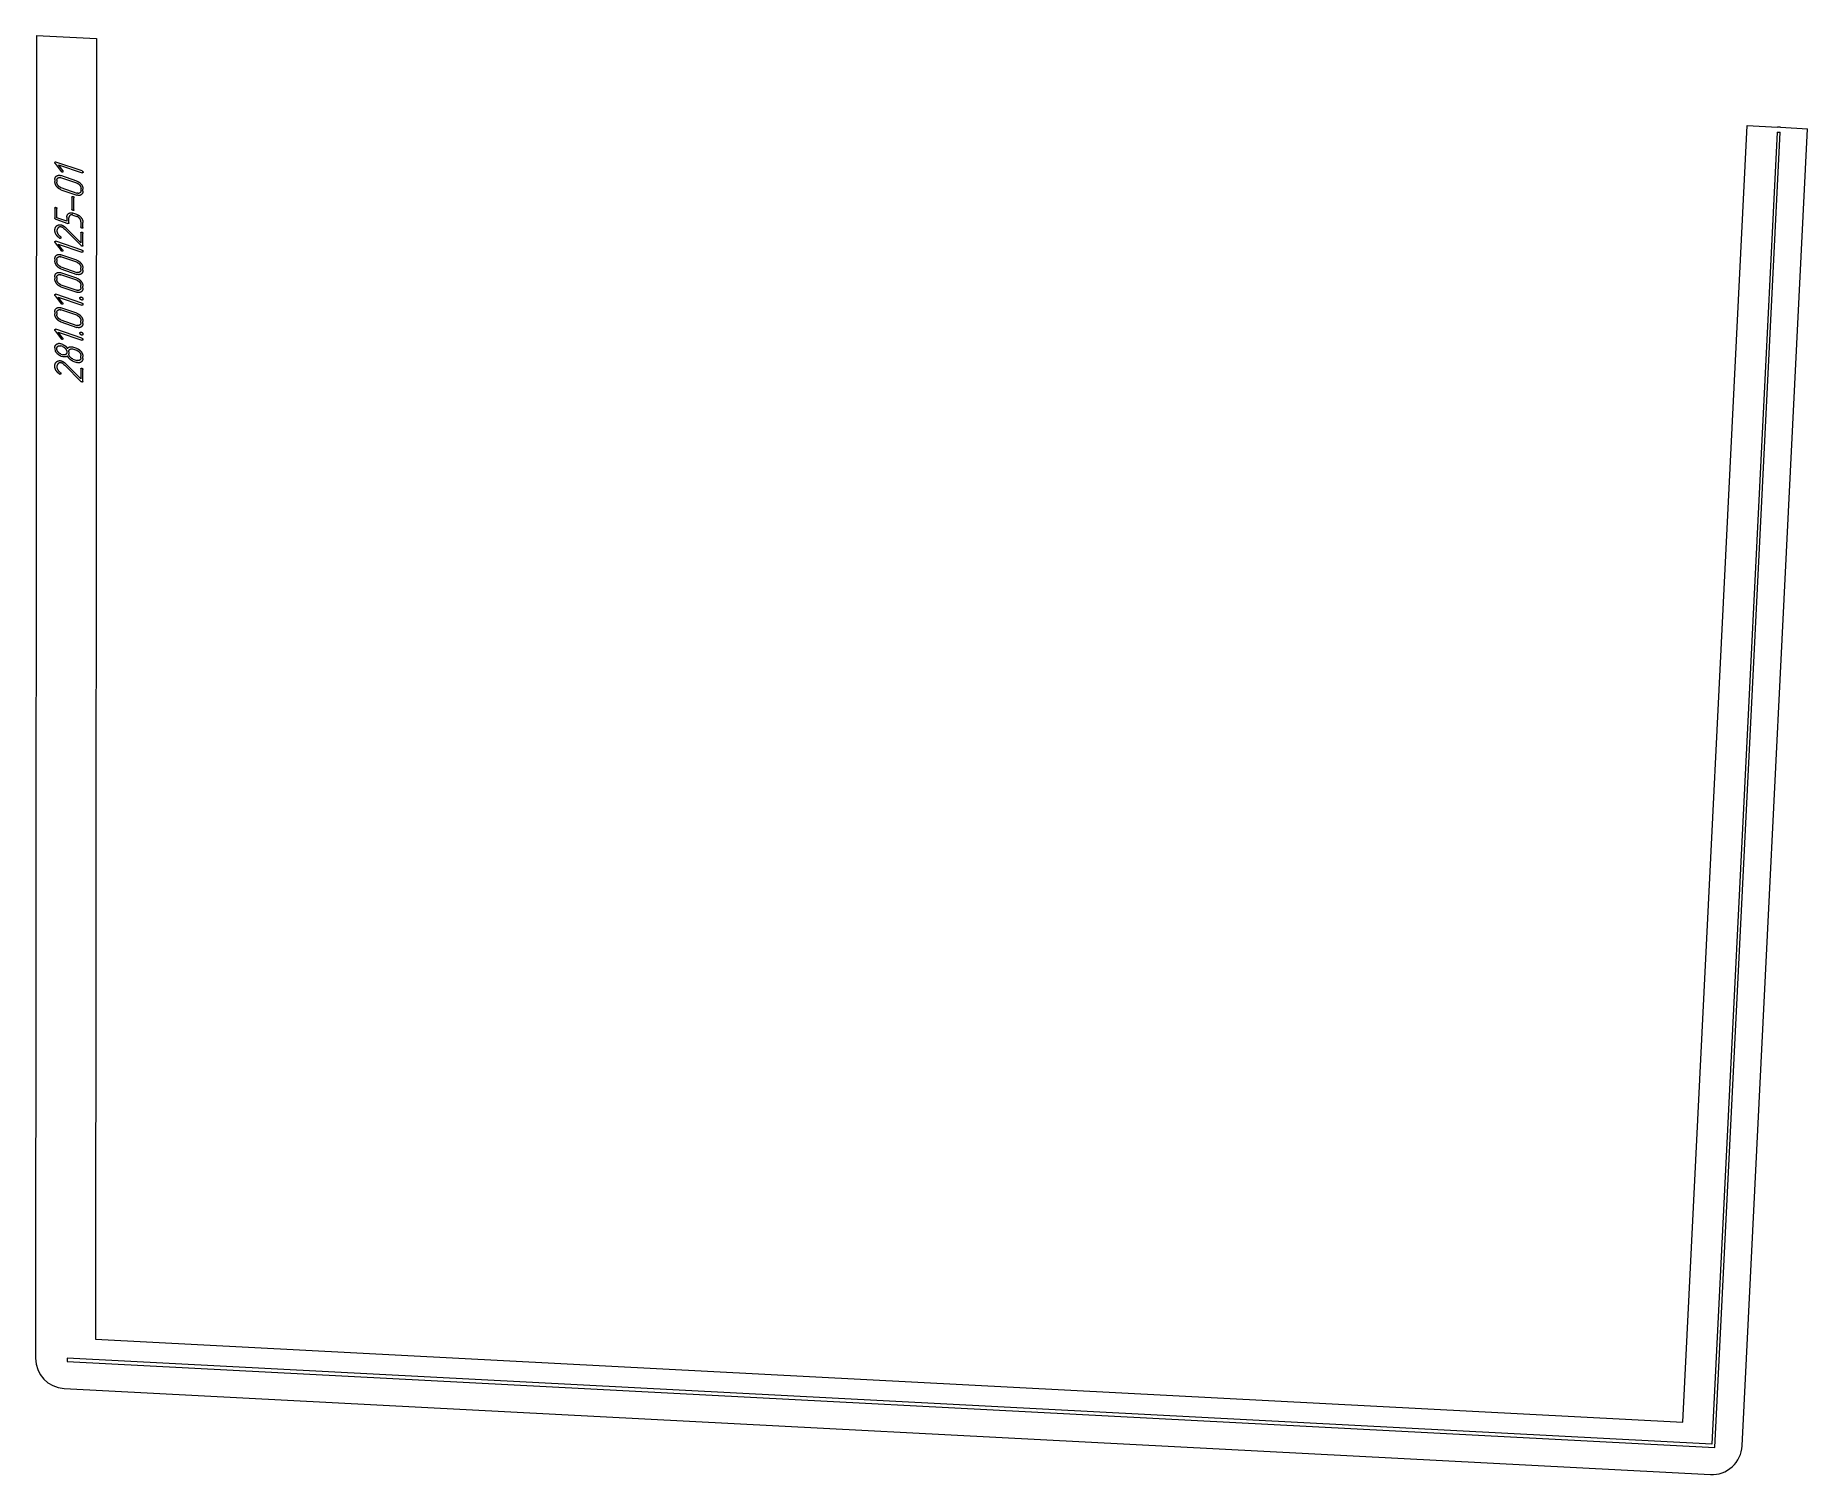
# Model space of a CAD drawing. Header units: millimetres. Extents: x -290 to 1469, y 2 to 1429.
import ezdxf

# ---------------------------------------------------------------- set-up
doc = ezdxf.new("R2010")
doc.units = ezdxf.units.MM
doc.linetypes.add('K5LT_BASIC', pattern=[0])
doc.layers.add('Engraving', color=7, linetype='Continuous')

msp = doc.modelspace()

# ---------------------------------------------------------------- linework, layer by layer
at = {"color": 143, "linetype": 'K5LT_BASIC', "lineweight": 15, "true_color": 0x33acca}
for p, q in [((-289, 1428.8), (-289.9, 116.9)), ((-289, 1428.8), (-229.2, 1425.7)), ((-229.2, 1425.7), (-230.2, 135.8)), ((1344.9, 53.5), (1408.7, 1339.6)), ((1408.7, 1339.6), (1438.7, 1338)), ((1441.7, 1337.8), (1438.7, 1338)), ((1441.7, 1337.8), (1468.7, 1336.4)), ((1403.8, 30), (1468.7, 1336.4)), ((-230.2, 135.8), (1344.9, 53.5)), ((-261.5, 86.9), (1372.3, 1.6))]:
    msp.add_line(p, q, dxfattribs=at)
for centre, start, end in [((-259.9, 116.9), 179.9614, 267.0104), ((1373.8, 31.5), 267.0104, 357.1571)]:
    msp.add_arc(centre, 30, start, end, dxfattribs=at)
at = {"layer": 'Engraving', "color": 143, "linetype": 'K5LT_BASIC', "lineweight": 15, "true_color": 0x33acca}
for p, q in [((1438.5, 1333), (1373.8, 31.5)), ((1376.7, 28.4), (1441.5, 1332.8)), ((1438.5, 1333), (1441.5, 1332.8)), ((-270.3, 1301.9), (-264.3, 1293.9)), ((-243.7, 1294.5), (-269.6, 1303.3)), ((-270.6, 1285.9), (-270.6, 1283.9)), ((-268.6, 1285.2), (-268.6, 1283.2)), ((-267.2, 1300.5), (-243.7, 1292.5)), ((-262.9, 1294.8), (-267.2, 1300.5)), ((-248.7, 1284.4), (-264.6, 1289.8)), ((-248.7, 1282.4), (-264.6, 1287.8)), ((-264.6, 1277.9), (-248.7, 1272.5)), ((-264.6, 1275.9), (-248.7, 1270.5)), ((-253.7, 1268.5), (-253.7, 1256.6)), ((-251.7, 1255.9), (-251.7, 1267.9)), ((-244.7, 1275.1), (-244.7, 1277.1)), ((-242.8, 1274.4), (-242.8, 1276.4)), ((-270.6, 1257.7), (-270.6, 1247.8)), ((-268.6, 1248.1), (-268.6, 1257.1)), ((-258.7, 1248.7), (-258.7, 1244.7)), ((-248.7, 1251.3), (-252.7, 1252.6)), ((-252.7, 1250.7), (-248.7, 1249.3)), ((-269.6, 1246.5), (-257.7, 1242.4)), ((-258.7, 1244.7), (-268.6, 1248.1)), ((-262.3, 1238), (-261.6, 1237.5)), ((-261.6, 1237.5), (-260.9, 1236.8)), ((-260.9, 1236.8), (-244.3, 1220.2)), ((-244.8, 1223.1), (-259.7, 1238.1)), ((-256.7, 1243.1), (-256.7, 1248)), ((-244.8, 1244), (-244.8, 1239)), ((-244.8, 1233.1), (-244.8, 1223.1)), ((-242.8, 1238.3), (-242.8, 1243.3)), ((-242.8, 1220.5), (-242.8, 1232.4)), ((-270.3, 1223.3), (-264.4, 1215.4)), ((-243.8, 1216), (-269.6, 1224.8)), ((-263, 1216.3), (-267.3, 1222)), ((-267.3, 1222), (-243.8, 1214)), ((-265.9, 1227.8), (-265.6, 1227.6)), ((-270.6, 1207.4), (-270.6, 1205.4)), ((-268.7, 1206.7), (-268.7, 1204.7)), ((-248.8, 1205.9), (-264.7, 1211.3)), ((-248.8, 1203.9), (-264.7, 1209.3)), ((-264.7, 1199.4), (-248.8, 1193.9)), ((-264.7, 1197.4), (-248.8, 1191.9)), ((-244.8, 1196.6), (-244.8, 1198.5)), ((-242.8, 1195.9), (-242.8, 1197.9)), ((-270.7, 1189.6), (-270.7, 1187.6)), ((-268.7, 1188.9), (-268.7, 1186.9)), ((-248.8, 1188.1), (-264.7, 1193.5)), ((-248.8, 1186.1), (-264.7, 1191.5)), ((-264.7, 1181.6), (-248.8, 1176.2)), ((-264.7, 1179.6), (-248.8, 1174.2)), ((-244.8, 1178.8), (-244.8, 1180.8)), ((-242.8, 1178.1), (-242.8, 1180.1)), ((-270.4, 1170.7), (-264.4, 1162.8)), ((-243.8, 1163.4), (-269.7, 1172.2)), ((-267.3, 1169.4), (-243.8, 1161.4)), ((-263, 1163.7), (-267.3, 1169.4)), ((-270.7, 1154.8), (-270.7, 1152.8)), ((-268.7, 1154.1), (-268.7, 1152.1)), ((-248.8, 1153.3), (-264.7, 1158.7)), ((-248.8, 1151.3), (-264.7, 1156.7)), ((-264.7, 1146.8), (-248.8, 1141.3)), ((-264.7, 1144.8), (-248.8, 1139.3)), ((-244.8, 1144), (-244.8, 1145.9)), ((-242.8, 1143.3), (-242.8, 1145.3)), ((-270.4, 1135.9), (-264.4, 1127.9)), ((-243.8, 1128.6), (-269.7, 1137.4)), ((-263, 1128.9), (-267.3, 1134.6)), ((-267.3, 1134.6), (-243.8, 1126.6)), ((-270.7, 1118.9), (-270.7, 1118.3)), ((-270.7, 1118.3), (-270.6, 1117.6)), ((-270.6, 1117.6), (-270.3, 1116.5)), ((-266, 1123.2), (-267.1, 1123.3)), ((-265.4, 1123.1), (-266, 1123.2)), ((-264.7, 1122.9), (-265.4, 1123.1)), ((-264.8, 1112.9), (-262.7, 1112.2)), ((-264.8, 1110.9), (-262.7, 1110.3)), ((-262.7, 1122.2), (-264.7, 1122.9)), ((-262.7, 1120.2), (-264.7, 1120.9)), ((-256.8, 1115.2), (-256.8, 1113.2)), ((-248.8, 1118.5), (-252.8, 1119.8)), ((-248.8, 1116.5), (-252.8, 1117.8)), ((-244.8, 1109.1), (-244.8, 1111.1)), ((-242.9, 1108.5), (-242.8, 1110.5)), ((-266, 1093), (-265.6, 1092.8)), ((-262.4, 1103.2), (-261.7, 1102.6)), ((-261.7, 1102.6), (-260.9, 1102)), ((-260.9, 1102), (-244.4, 1085.4)), ((-244.9, 1088.3), (-259.8, 1103.2)), ((-252.8, 1107.9), (-248.8, 1106.5)), ((-252.8, 1105.9), (-248.8, 1104.5)), ((-244.8, 1098.3), (-244.9, 1088.3)), ((-242.9, 1085.7), (-242.9, 1097.6)), ((-258.4, 116.8), (-258.6, 113.8)), ((-258.6, 113.8), (1376.7, 28.4)), ((1373.8, 31.5), (-258.4, 116.8))]:
    msp.add_line(p, q, dxfattribs=at)
for points in [[(-270.6, 1302.6), (-270.6, 1303), (-270.3, 1303.3)], [(-270.3, 1301.9), (-270.6, 1302.2), (-270.6, 1302.6)], [(-270.3, 1303.3), (-270, 1303.5), (-269.6, 1303.3)], [(-270.6, 1285.9), (-270.6, 1288.3), (-268.9, 1289.5)], [(-268.8, 1279), (-270.6, 1281.4), (-270.6, 1283.9)], [(-268.9, 1289.5), (-267.1, 1290.7), (-264.6, 1289.8)], [(-268.6, 1285.2), (-268.6, 1286.9), (-267.4, 1287.6)], [(-267.4, 1287.6), (-266.3, 1288.4), (-264.6, 1287.8)], [(-263.7, 1293.4), (-263.8, 1293.4), (-264.3, 1293.9)], [(-262.9, 1293.4), (-263.2, 1293.2), (-263.7, 1293.4)], [(-262.9, 1294.8), (-262.6, 1294.4), (-262.6, 1294)], [(-262.6, 1294), (-262.6, 1293.6), (-262.9, 1293.4)], [(-248.7, 1284.4), (-246.3, 1283.6), (-244.5, 1281.2)], [(-243.7, 1294.5), (-243.3, 1294.4), (-243, 1294)], [(-243, 1292.6), (-243.2, 1292.4), (-243.7, 1292.5)], [(-243, 1294), (-242.7, 1293.6), (-242.7, 1293.2)], [(-242.7, 1293.2), (-242.7, 1293), (-243, 1292.6)], [(-264.6, 1275.9), (-267, 1276.7), (-268.8, 1279)], [(-267.4, 1280), (-268.6, 1281.6), (-268.6, 1283.2)], [(-264.6, 1277.9), (-266.3, 1278.4), (-267.4, 1280)], [(-253.7, 1268.5), (-253.7, 1268.9), (-253.4, 1269.1)], [(-253.4, 1269.1), (-253.1, 1269.3), (-252.7, 1269.2)], [(-252.7, 1269.2), (-252.3, 1269.1), (-252, 1268.7)], [(-252, 1268.7), (-251.7, 1268.3), (-251.7, 1267.9)], [(-248.7, 1282.4), (-247, 1281.8), (-245.9, 1280.3)], [(-245.9, 1272.7), (-247.1, 1271.9), (-248.7, 1272.5)], [(-244.5, 1270.9), (-246.2, 1269.6), (-248.7, 1270.5)], [(-245.9, 1280.3), (-244.7, 1278.7), (-244.7, 1277.1)], [(-244.7, 1275.1), (-244.7, 1273.5), (-245.9, 1272.7)], [(-244.5, 1281.2), (-242.7, 1278.9), (-242.8, 1276.4)], [(-242.8, 1274.4), (-242.8, 1272.1), (-244.5, 1270.9)], [(-270.6, 1257.7), (-270.6, 1258.1), (-270.3, 1258.3)], [(-270.3, 1258.3), (-270, 1258.5), (-269.6, 1258.4)], [(-269.6, 1258.4), (-269.3, 1258.3), (-268.9, 1257.9)], [(-268.9, 1257.9), (-268.6, 1257.5), (-268.6, 1257.1)], [(-258.7, 1248.7), (-258.7, 1251.2), (-256.9, 1252.3)], [(-256.9, 1252.3), (-255.2, 1253.5), (-252.7, 1252.6)], [(-255.5, 1250.5), (-256.7, 1249.7), (-256.7, 1248)], [(-252.7, 1250.7), (-254.4, 1251.2), (-255.5, 1250.5)], [(-253.3, 1255.7), (-253.7, 1256.1), (-253.7, 1256.6)], [(-252.7, 1255.3), (-252.9, 1255.4), (-253.3, 1255.7)], [(-252, 1255.3), (-252.3, 1255.1), (-252.7, 1255.3)], [(-251.7, 1255.9), (-251.7, 1255.5), (-252, 1255.3)], [(-248.7, 1251.3), (-246.3, 1250.5), (-244.5, 1248.1)], [(-245.9, 1247.2), (-247.1, 1248.7), (-248.7, 1249.3)], [(-269.6, 1246.5), (-270.6, 1246.8), (-270.6, 1247.8)], [(-270.6, 1235.7), (-270.6, 1238.5), (-268.7, 1240.1)], [(-269.6, 1231.7), (-270.6, 1233.6), (-270.6, 1235.7)], [(-265.9, 1227.8), (-268.3, 1229.5), (-269.6, 1231.7)], [(-268.7, 1240.1), (-266.6, 1241.8), (-263.8, 1240.8)], [(-268.2, 1236.9), (-268.6, 1236.1), (-268.6, 1235.1)], [(-268.6, 1235.1), (-268.6, 1233.7), (-267.9, 1232.3)], [(-267.2, 1238.3), (-267.8, 1237.8), (-268.2, 1236.9)], [(-267.9, 1232.3), (-267.1, 1230.8), (-265.2, 1229.5)], [(-263.8, 1238.7), (-265.8, 1239.4), (-267.2, 1238.3)], [(-263.8, 1240.8), (-262.8, 1240.5), (-261.9, 1239.8)], [(-262.3, 1238), (-263, 1238.5), (-263.8, 1238.7)], [(-261.9, 1239.8), (-261, 1239.2), (-259.7, 1238.1)], [(-256.7, 1243.1), (-256.7, 1242.1), (-257.7, 1242.4)], [(-244.8, 1244), (-244.8, 1245.6), (-245.9, 1247.2)], [(-244.4, 1238.1), (-244.8, 1238.5), (-244.8, 1239)], [(-244.8, 1233.1), (-244.8, 1233.5), (-244.5, 1233.7)], [(-244.5, 1248.1), (-242.8, 1245.8), (-242.8, 1243.3)], [(-244.5, 1233.7), (-244.1, 1233.9), (-243.8, 1233.8)], [(-243.8, 1237.7), (-244, 1237.7), (-244.4, 1238.1)], [(-243.1, 1237.7), (-243.4, 1237.5), (-243.8, 1237.7)], [(-243.8, 1233.8), (-243.4, 1233.7), (-243.1, 1233.3)], [(-242.8, 1238.3), (-242.8, 1237.9), (-243.1, 1237.7)], [(-243.1, 1233.3), (-242.8, 1232.9), (-242.8, 1232.4)], [(-270.6, 1224.1), (-270.6, 1224.5), (-270.3, 1224.7)], [(-270.3, 1223.3), (-270.6, 1223.7), (-270.6, 1224.1)], [(-270.3, 1224.7), (-270.1, 1224.9), (-269.6, 1224.8)], [(-264.9, 1227.7), (-265.1, 1227.5), (-265.6, 1227.6)], [(-265.2, 1229.5), (-264.9, 1229.2), (-264.8, 1229)], [(-264.6, 1228.3), (-264.6, 1227.9), (-264.9, 1227.7)], [(-264.8, 1229), (-264.6, 1228.7), (-264.6, 1228.3)], [(-263.7, 1214.8), (-263.9, 1214.9), (-264.4, 1215.4)], [(-263, 1214.9), (-263.3, 1214.7), (-263.7, 1214.8)], [(-263, 1216.3), (-262.7, 1215.9), (-262.7, 1215.5)], [(-262.7, 1215.5), (-262.7, 1215.1), (-263, 1214.9)], [(-243.9, 1219.9), (-244.1, 1220), (-244.3, 1220.2)], [(-243.1, 1220), (-243.4, 1219.8), (-243.9, 1219.9)], [(-243.8, 1216), (-243.3, 1215.8), (-243, 1215.5)], [(-243, 1214), (-243.3, 1213.8), (-243.8, 1214)], [(-242.8, 1220.5), (-242.8, 1220.2), (-243.1, 1220)], [(-243, 1215.5), (-242.8, 1215.1), (-242.8, 1214.7)], [(-242.8, 1214.7), (-242.8, 1214.5), (-243, 1214)], [(-270.6, 1207.4), (-270.6, 1209.8), (-268.9, 1211)], [(-268.9, 1200.5), (-270.6, 1202.9), (-270.6, 1205.4)], [(-268.9, 1211), (-267.2, 1212.2), (-264.7, 1211.3)], [(-264.7, 1197.4), (-267.1, 1198.2), (-268.9, 1200.5)], [(-268.7, 1206.7), (-268.7, 1208.3), (-267.5, 1209.1)], [(-267.5, 1201.5), (-268.7, 1203), (-268.7, 1204.7)], [(-267.5, 1209.1), (-266.3, 1209.9), (-264.7, 1209.3)], [(-264.7, 1199.4), (-266.3, 1199.9), (-267.5, 1201.5)], [(-248.8, 1205.9), (-246.3, 1205.1), (-244.6, 1202.7)], [(-248.8, 1203.9), (-247.1, 1203.3), (-245.9, 1201.7)], [(-244.8, 1196.6), (-244.8, 1195), (-246, 1194.2)], [(-245.9, 1201.7), (-244.8, 1200.2), (-244.8, 1198.5)], [(-244.6, 1202.7), (-242.8, 1200.4), (-242.8, 1197.9)], [(-242.8, 1195.9), (-242.8, 1193.6), (-244.5, 1192.3)], [(-270.7, 1189.6), (-270.7, 1192), (-268.9, 1193.2)], [(-268.9, 1182.7), (-270.7, 1185.1), (-270.7, 1187.6)], [(-268.9, 1193.2), (-267.2, 1194.4), (-264.7, 1193.5)], [(-264.7, 1179.6), (-267.1, 1180.4), (-268.9, 1182.7)], [(-268.7, 1188.9), (-268.7, 1190.5), (-267.5, 1191.3)], [(-267.5, 1183.7), (-268.7, 1185.3), (-268.7, 1186.9)], [(-267.5, 1191.3), (-266.3, 1192.1), (-264.7, 1191.5)], [(-264.7, 1181.6), (-266.3, 1182.1), (-267.5, 1183.7)], [(-246, 1194.2), (-247.2, 1193.4), (-248.8, 1193.9)], [(-244.5, 1192.3), (-246.3, 1191.1), (-248.8, 1191.9)], [(-248.8, 1188.1), (-246.3, 1187.3), (-244.6, 1184.9)], [(-248.8, 1186.1), (-247.1, 1185.5), (-245.9, 1184)], [(-244.8, 1178.8), (-244.8, 1177.2), (-246, 1176.4)], [(-245.9, 1184), (-244.8, 1182.4), (-244.8, 1180.8)], [(-244.6, 1184.9), (-242.8, 1182.6), (-242.8, 1180.1)], [(-270.6, 1171.5), (-270.6, 1171.9), (-270.4, 1172.1)], [(-270.4, 1170.7), (-270.6, 1171.1), (-270.6, 1171.5)], [(-270.4, 1172.1), (-270.1, 1172.3), (-269.7, 1172.2)], [(-263.7, 1162.2), (-263.9, 1162.3), (-264.4, 1162.8)], [(-263, 1162.3), (-263.3, 1162.1), (-263.7, 1162.2)], [(-263, 1163.7), (-262.7, 1163.3), (-262.7, 1162.9)], [(-262.7, 1162.9), (-262.7, 1162.5), (-263, 1162.3)], [(-246, 1176.4), (-247.2, 1175.6), (-248.8, 1176.2)], [(-244.5, 1174.6), (-246.3, 1173.3), (-248.8, 1174.2)], [(-245.8, 1168.5), (-245.8, 1169), (-245.3, 1169.3)], [(-245.2, 1167.2), (-245.8, 1167.7), (-245.8, 1168.5)], [(-245.3, 1169.3), (-244.8, 1169.6), (-244.3, 1169.4)], [(-244.3, 1166.5), (-244.6, 1166.6), (-245.2, 1167.2)], [(-242.8, 1178.1), (-242.8, 1175.8), (-244.5, 1174.6)], [(-244.3, 1169.4), (-243.8, 1169.3), (-243.3, 1168.7)], [(-243.2, 1166.5), (-243.7, 1166.3), (-244.3, 1166.5)], [(-243.8, 1163.4), (-243.3, 1163.2), (-243.1, 1162.9)], [(-243.1, 1161.4), (-243.3, 1161.2), (-243.8, 1161.4)], [(-243.3, 1168.7), (-242.8, 1168.2), (-242.8, 1167.4)], [(-242.8, 1167.4), (-242.8, 1166.7), (-243.2, 1166.5)], [(-243.1, 1162.9), (-242.8, 1162.5), (-242.8, 1162.1)], [(-242.8, 1162.1), (-242.8, 1161.9), (-243.1, 1161.4)], [(-270.7, 1154.8), (-270.7, 1157.2), (-268.9, 1158.4)], [(-268.9, 1147.9), (-270.7, 1150.3), (-270.7, 1152.8)], [(-268.9, 1158.4), (-267.2, 1159.6), (-264.7, 1158.7)], [(-264.7, 1144.8), (-267.1, 1145.6), (-268.9, 1147.9)], [(-268.7, 1154.1), (-268.7, 1155.7), (-267.5, 1156.5)], [(-267.5, 1148.9), (-268.7, 1150.4), (-268.7, 1152.1)], [(-267.5, 1156.5), (-266.3, 1157.3), (-264.7, 1156.7)], [(-264.7, 1146.8), (-266.4, 1147.3), (-267.5, 1148.9)], [(-248.8, 1153.3), (-246.3, 1152.5), (-244.6, 1150.1)], [(-248.8, 1151.3), (-247.1, 1150.7), (-246, 1149.1)], [(-246, 1149.1), (-244.8, 1147.6), (-244.8, 1145.9)], [(-244.8, 1144), (-244.8, 1142.4), (-246, 1141.6)], [(-244.6, 1150.1), (-242.8, 1147.8), (-242.8, 1145.3)], [(-242.8, 1143.3), (-242.8, 1141), (-244.6, 1139.7)], [(-270.7, 1136.7), (-270.7, 1137.1), (-270.4, 1137.3)], [(-270.4, 1135.9), (-270.7, 1136.3), (-270.7, 1136.7)], [(-270.4, 1137.3), (-270.1, 1137.5), (-269.7, 1137.4)], [(-263.7, 1127.4), (-263.9, 1127.5), (-264.4, 1127.9)], [(-263, 1127.5), (-263.3, 1127.3), (-263.7, 1127.4)], [(-263, 1128.9), (-262.7, 1128.5), (-262.7, 1128.1)], [(-262.7, 1128.1), (-262.7, 1127.7), (-263, 1127.5)], [(-246, 1141.6), (-247.2, 1140.8), (-248.8, 1141.3)], [(-244.6, 1139.7), (-246.3, 1138.5), (-248.8, 1139.3)], [(-245.8, 1133.6), (-245.8, 1134.2), (-245.3, 1134.5)], [(-245.2, 1132.3), (-245.8, 1132.9), (-245.8, 1133.6)], [(-245.3, 1134.5), (-244.9, 1134.8), (-244.3, 1134.6)], [(-244.3, 1131.6), (-244.7, 1131.8), (-245.2, 1132.3)], [(-244.3, 1134.6), (-243.8, 1134.4), (-243.3, 1133.9)], [(-243.3, 1131.7), (-243.7, 1131.4), (-244.3, 1131.6)], [(-243.8, 1128.6), (-243.4, 1128.4), (-243.1, 1128)], [(-243.1, 1126.6), (-243.3, 1126.4), (-243.8, 1126.6)], [(-243.3, 1133.9), (-242.8, 1133.3), (-242.8, 1132.6)], [(-242.8, 1132.6), (-242.8, 1131.9), (-243.3, 1131.7)], [(-243.1, 1128), (-242.8, 1127.7), (-242.8, 1127.2)], [(-242.8, 1127.2), (-242.8, 1127.1), (-243.1, 1126.6)], [(-270.7, 1118.9), (-270.7, 1121.4), (-269, 1122.6)], [(-269, 1114.1), (-269.9, 1115.3), (-270.3, 1116.5)], [(-269, 1122.6), (-268.1, 1123.2), (-267.1, 1123.3)], [(-264.8, 1110.9), (-267.1, 1111.7), (-269, 1114.1)], [(-268.7, 1118.3), (-268.7, 1119.9), (-267.6, 1120.7)], [(-267.6, 1115.1), (-268.7, 1116.6), (-268.7, 1118.3)], [(-267.6, 1120.7), (-266.4, 1121.5), (-264.7, 1120.9)], [(-264.8, 1112.9), (-266.4, 1113.5), (-267.6, 1115.1)], [(-262.7, 1122.2), (-261.3, 1121.7), (-260.1, 1120.8)], [(-262.7, 1120.2), (-261, 1119.6), (-259.9, 1118)], [(-259.9, 1112.4), (-261.1, 1111.7), (-262.7, 1112.2)], [(-260.1, 1110), (-261.3, 1109.8), (-262.7, 1110.3)], [(-260.1, 1120.8), (-259, 1119.8), (-258.1, 1118.4)], [(-258.1, 1110.9), (-258.9, 1110.2), (-260.1, 1110)], [(-259.9, 1118), (-258.8, 1116.5), (-258.8, 1114.9)], [(-258.8, 1114.9), (-258.8, 1113.2), (-259.9, 1112.4)], [(-258.1, 1118.4), (-257.4, 1119.5), (-255.9, 1120)], [(-255.7, 1107.7), (-257.1, 1109), (-258.1, 1110.9)], [(-256.8, 1115.2), (-256.8, 1116.9), (-255.6, 1117.6)], [(-255.6, 1110), (-256.8, 1111.6), (-256.8, 1113.2)], [(-255.9, 1120), (-254.5, 1120.4), (-252.8, 1119.8)], [(-255.6, 1117.6), (-254.4, 1118.4), (-252.8, 1117.8)], [(-252.8, 1107.9), (-254.4, 1108.4), (-255.6, 1110)], [(-248.8, 1118.5), (-246.3, 1117.6), (-244.6, 1115.3)], [(-248.8, 1116.5), (-247.1, 1115.9), (-246, 1114.3)], [(-246, 1114.3), (-244.8, 1112.8), (-244.8, 1111.1)], [(-244.8, 1109.1), (-244.8, 1107.6), (-246, 1106.8)], [(-244.6, 1115.3), (-242.8, 1112.9), (-242.8, 1110.5)], [(-242.9, 1108.5), (-242.9, 1106.2), (-244.6, 1104.9)], [(-270.7, 1100.8), (-270.7, 1103.7), (-268.8, 1105.3)], [(-269.6, 1096.8), (-270.7, 1098.8), (-270.7, 1100.8)], [(-266, 1093), (-268.4, 1094.7), (-269.6, 1096.8)], [(-268.8, 1105.3), (-266.7, 1106.9), (-263.9, 1106)], [(-268.3, 1102.1), (-268.7, 1101.3), (-268.7, 1100.3)], [(-268.7, 1100.3), (-268.7, 1098.9), (-267.9, 1097.4)], [(-267.3, 1103.4), (-267.9, 1102.9), (-268.3, 1102.1)], [(-267.9, 1097.4), (-267.2, 1096), (-265.3, 1094.6)], [(-263.9, 1103.9), (-265.9, 1104.6), (-267.3, 1103.4)], [(-264.9, 1092.9), (-265.2, 1092.7), (-265.6, 1092.8)], [(-265.3, 1094.6), (-265, 1094.4), (-264.8, 1094.1)], [(-264.7, 1093.5), (-264.7, 1093.1), (-264.9, 1092.9)], [(-264.8, 1094.1), (-264.7, 1093.9), (-264.7, 1093.5)], [(-263.9, 1106), (-262.9, 1105.6), (-262, 1105)], [(-262.4, 1103.2), (-263.1, 1103.7), (-263.9, 1103.9)], [(-262, 1105), (-261, 1104.4), (-259.8, 1103.2)], [(-252.8, 1105.9), (-254.3, 1106.4), (-255.7, 1107.7)], [(-246, 1106.8), (-247.2, 1106), (-248.8, 1106.5)], [(-244.6, 1104.9), (-246.3, 1103.7), (-248.8, 1104.5)], [(-244.8, 1098.3), (-244.8, 1098.6), (-244.5, 1098.9)], [(-244.5, 1098.9), (-244.2, 1099.1), (-243.9, 1098.9)], [(-243.9, 1098.9), (-243.5, 1098.8), (-243.2, 1098.5)], [(-243.2, 1098.5), (-242.9, 1098.1), (-242.9, 1097.6)], [(-243.9, 1085.1), (-244.2, 1085.2), (-244.4, 1085.4)], [(-243.2, 1085.1), (-243.5, 1085), (-243.9, 1085.1)], [(-242.9, 1085.7), (-242.9, 1085.4), (-243.2, 1085.1)]]:
    msp.add_open_spline(points, degree=2, dxfattribs=at)

doc.saveas('drawing.dxf')
